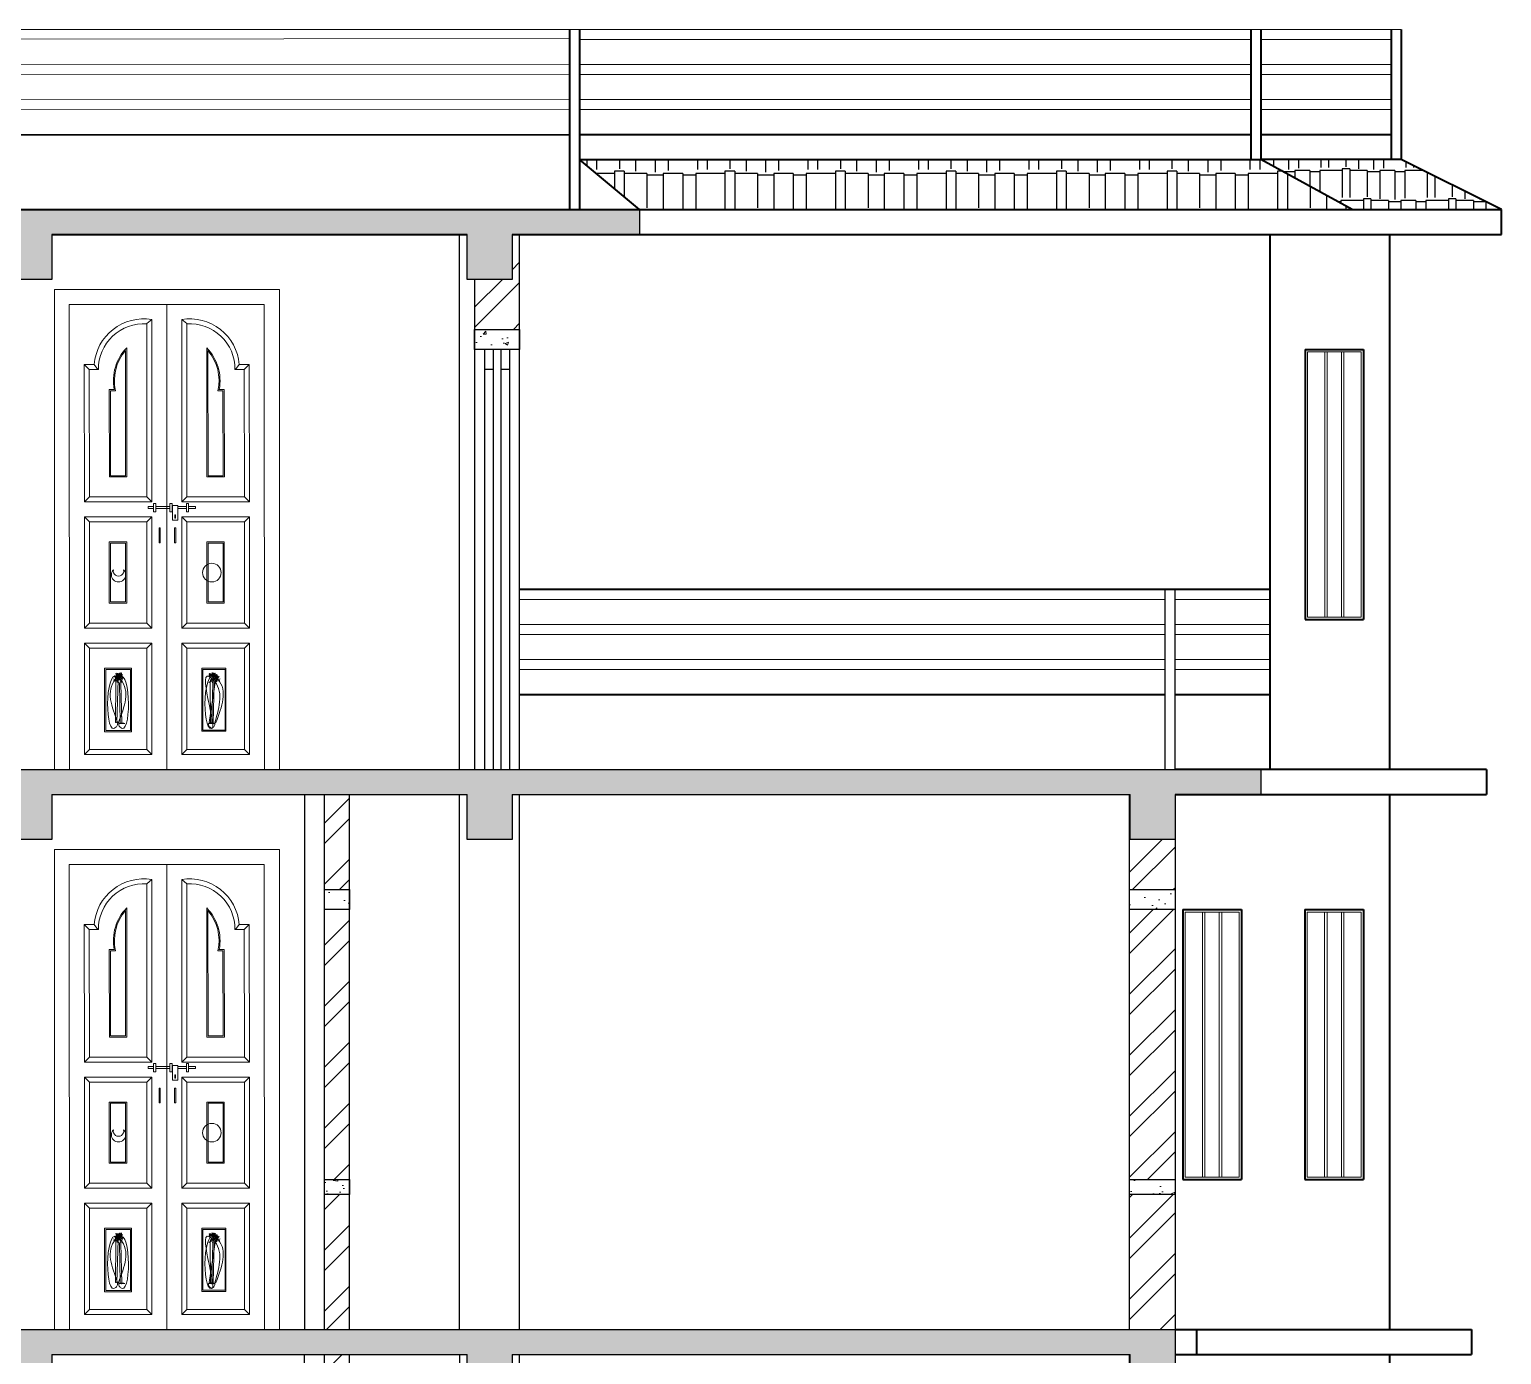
# Model space of a CAD drawing. Header units: inches. Extents: x -5587 to 4723, y -10407 to -7342.
# Drawn here: x -3266.6 to -2972.3, y -8529 to -8264 of the extents above; entities that cross this region are included whole.
import ezdxf

# ---------------------------------------------------------------- set-up
doc = ezdxf.new("R2010")
doc.units = ezdxf.units.IN
doc.header["$LTSCALE"] = 0.5
doc.header["$MEASUREMENT"] = 0
for name, color, linetype, lineweight in [('Dimention', 5, 'Continuous', 20), ('door', 202, 'Continuous', 5), ('elev 25', 143, 'Continuous', 20), ('HACTH', 8, 'Continuous', 5), ('wall', 20, 'Continuous', 40), ('win door light', 30, 'Continuous', 18)]:
    doc.layers.add(name, color=color, linetype=linetype, lineweight=lineweight)
pattern_1 = [(45, (3942.282, -126.219), (-6.098796, 6.098796), []), (45, (3946.3475, -126.219), (-6.098796, 6.098796), [])]
pattern_2 = [(50, (3942.2816, -126.219), (7.1726018, -0.6275213), [0.75, -8.25]), (355, (3942.2816, -126.219), (-1.3875133, 7.5219213), [0.6, -6.6]), (100.451444, (3942.8793, -126.271), (5.7850885, 6.8944), [0.637402, -7.011421]), (46.1842, (3942.282, -124.219), (10.672413, -1.655193), [1.125, -12.375]), (96.63564, (3943.171, -124.357), (9.346619, 9.741186), [0.956103, -10.517138]), (351.18416, (3942.282, -124.219), (9.346619, 9.741186), [0.9, -9.9]), (21, (3943.2816, -124.719), (5.9690705, -4.026189), [0.75, -8.25]), (326, (3943.2816, -124.719), (2.4331533, 7.2515005), [0.6, -6.6]), (71.451445, (3943.779, -125.0545), (8.4022238, 3.2253115), [0.637402, -7.011421]), (37.5, (3942.2816, -126.219), (0.12159855, 3.32893854), [0, -6.52, 0, -6.7, 0, -6.625]), (7.5, (3942.2816, -126.219), (2.6306954, 3.9441171), [0, -3.82, 0, -6.37, 0, -2.525]), (327.5, (3940.0516, -126.219), (5.33822436, -0.2255487), [0, -2.5, 0, -7.8, 0, -10.35]), (317.5, (3939.0516, -126.219), (5.8318617, 1.0010498), [0, -3.25, 0, -5.18, 0, -7.35])]

msp = doc.modelspace()

# ---------------------------------------------------------------- hatches: boundary and pattern name
h = msp.add_hatch()
h.set_pattern_fill('AR-RSHKE', color=256, scale=0.65, angle=180)
h.set_pattern_definition([(180, (1422.1, -126.219), (-16.575, -7.8), [3.9, -3.25, 4.55, -1.95, 5.85, -2.6]), (180, (1418.2, -126.544), (-16.575, -7.8), [3.25, -12.35, 2.6, -3.9]), (180, (1410.4, -125.7315), (-16.575, -7.8), [1.95, -20.15]), (270, (1422.1, -126.219), (5.525, -7.8), [7.475, -23.725]), (270, (1418.2, -126.219), (5.525, -7.8), [7.3125, -23.8875]), (270, (1414.95, -126.219), (5.525, -7.8), [6.825, -24.375]), (270, (1410.4, -125.7315), (5.525, -7.8), [7.475, -23.725]), (270, (1408.45, -125.7315), (5.525, -7.8), [7.475, -23.725]), (270, (1402.6, -126.219), (5.525, -7.8), [7.15, -24.05])])
h.paths.add_polyline_path([(-3002.13, -8299.97), (-3020.42, -8289.97), (-3156.65, -8289.97), (-3144.65, -8299.97)])
h = msp.add_hatch()
h.set_pattern_fill('AR-RSHKE', color=256, scale=0.5, angle=180)
h.set_pattern_definition([(180, (1422.1, -126.219), (-12.75, -6), [3, -2.5, 3.5, -1.5, 4.5, -2]), (180, (1419.1, -126.469), (-12.75, -6), [2.5, -9.5, 2, -3]), (180, (1413.1, -125.844), (-12.75, -6), [1.5, -15.5]), (270, (1422.0998, -126.219), (4.25, -6), [5.75, -18.25]), (270, (1419.0998, -126.219), (4.25, -6), [5.625, -18.375]), (270, (1416.5998, -126.219), (4.25, -6), [5.25, -18.75]), (270, (1413.0998, -125.844), (4.25, -6), [5.75, -18.25]), (270, (1411.5998, -125.844), (4.25, -6), [5.75, -18.25]), (270, (1407.0998, -126.219), (4.25, -6), [5.5, -18.5])])
h.paths.add_polyline_path([(-2972.28, -8299.97), (-2992.36, -8289.97), (-3020.42, -8289.97), (-3002.13, -8299.97)])
at = {"layer": 'Dimention', "ltscale": 40, "true_color": 0xf26722}
h = msp.add_hatch(dxfattribs=at)
h.set_pattern_fill('ANSI32', color=30, scale=23)
h.set_pattern_definition(pattern_1)
h.paths.add_polyline_path([(-3168.65, -8304.97), (-3170.15, -8304.97), (-3170.15, -8313.97), (-3177.65, -8313.97), (-3177.65, -8323.97), (-3168.65, -8323.97)])
h = msp.add_hatch(dxfattribs=at)
h.set_pattern_fill('ANSI32', color=30, scale=23)
h.set_pattern_definition(pattern_1)
h.paths.add_polyline_path([(-3207.65, -8435.97), (-3202.65, -8435.97), (-3202.65, -8416.97), (-3207.65, -8416.97)])
h = msp.add_hatch(dxfattribs=at)
h.set_pattern_fill('ANSI32', color=30, scale=23)
h.set_pattern_definition(pattern_1)
h.paths.add_polyline_path([(-3037.57, -8435.97), (-3037.57, -8425.97), (-3046.69, -8425.97), (-3046.69, -8435.97)])
h = msp.add_hatch(dxfattribs=at)
h.set_pattern_fill('ANSI32', color=30, scale=23)
h.set_pattern_definition(pattern_1)
h.paths.add_polyline_path([(-3202.65, -8439.97), (-3207.65, -8439.97), (-3207.65, -8493.97), (-3202.65, -8493.97)])
h = msp.add_hatch(dxfattribs=at)
h.set_pattern_fill('ANSI32', color=30, scale=23)
h.set_pattern_definition(pattern_1)
h.paths.add_polyline_path([(-3037.57, -8439.97), (-3046.69, -8439.97), (-3046.69, -8493.97), (-3037.57, -8493.97)])
h = msp.add_hatch(dxfattribs=at)
h.set_pattern_fill('ANSI32', color=30, scale=23)
h.set_pattern_definition(pattern_1)
h.paths.add_polyline_path([(-3202.65, -8496.97), (-3207.65, -8496.97), (-3207.65, -8523.97), (-3202.65, -8523.97)])
h = msp.add_hatch(dxfattribs=at)
h.set_pattern_fill('ANSI32', color=30, scale=23)
h.set_pattern_definition(pattern_1)
h.paths.add_polyline_path([(-3046.69, -8523.97), (-3037.57, -8523.97), (-3037.57, -8496.97), (-3046.69, -8496.97)])
h = msp.add_hatch(dxfattribs=at)
h.set_pattern_fill('ANSI32', color=30, scale=23)
h.set_pattern_definition(pattern_1)
h.paths.add_polyline_path([(-3207.65, -8547.97), (-3202.65, -8547.97), (-3202.65, -8528.97), (-3207.65, -8528.97)])
at = {"layer": 'HACTH'}
h = msp.add_hatch(dxfattribs=at)
h.set_pattern_fill('AR-CONC', color=256)
h.set_pattern_definition(pattern_2)
h.paths.add_polyline_path([(-3271.15, -8304.97), (-3271.15, -8313.97), (-3262.15, -8313.97), (-3262.15, -8304.97), (-3179.15, -8304.97), (-3179.15, -8313.97), (-3170.15, -8313.97), (-3170.15, -8304.97), (-3144.65, -8304.97), (-3144.65, -8299.97), (-3398.8, -8299.97), (-3398.8, -8304.97), (-3398.8, -8313.97), (-3389.8, -8313.97), (-3389.8, -8304.97)])
h = msp.add_hatch(dxfattribs=at)
h.set_pattern_fill('AR-CONC', color=256)
h.set_pattern_definition(pattern_2)
h.paths.add_polyline_path([(-3177.65, -8327.97), (-3168.65, -8327.97), (-3168.65, -8323.97), (-3177.65, -8323.97)])
h = msp.add_hatch(dxfattribs=at)
h.set_pattern_fill('AR-CONC', color=256)
h.set_pattern_definition(pattern_2)
h.paths.add_polyline_path([(-3037.57, -8411.97), (-3020.34, -8411.97), (-3020.34, -8416.97), (-3037.57, -8416.97), (-3037.57, -8425.97), (-3046.69, -8425.97), (-3046.69, -8416.97), (-3170.15, -8416.97), (-3170.15, -8425.97), (-3179.15, -8425.97), (-3179.15, -8416.97), (-3262.15, -8416.97), (-3262.15, -8425.97), (-3271.15, -8425.97), (-3271.15, -8416.97), (-3278.22, -8416.97), (-3358.22, -8360.97), (-3398.8, -8360.97), (-3398.8, -8355.97), (-3346.65, -8355.97), (-3346.65, -8362.97), (-3336.65, -8362.97), (-3336.65, -8369.97), (-3326.65, -8369.97), (-3326.65, -8376.97), (-3316.65, -8376.97), (-3316.65, -8383.97), (-3306.65, -8383.97), (-3306.65, -8390.97), (-3296.65, -8390.97), (-3296.65, -8397.97), (-3286.65, -8397.97), (-3286.65, -8404.97), (-3276.65, -8404.97), (-3276.65, -8411.97)])
h = msp.add_hatch(dxfattribs=at)
h.set_pattern_fill('AR-CONC', color=256)
h.set_pattern_definition(pattern_2)
h.paths.add_polyline_path([(-3202.65, -8439.97), (-3202.65, -8435.97), (-3207.65, -8435.97), (-3207.65, -8439.97)])
h = msp.add_hatch(dxfattribs=at)
h.set_pattern_fill('AR-CONC', color=256)
h.set_pattern_definition(pattern_2)
h.paths.add_polyline_path([(-3037.57, -8439.97), (-3037.57, -8435.97), (-3046.69, -8435.97), (-3046.69, -8439.97)])
h = msp.add_hatch(dxfattribs=at)
h.set_pattern_fill('AR-CONC', color=256)
h.set_pattern_definition(pattern_2)
h.paths.add_polyline_path([(-3346.65, -8467.97), (-3398.8, -8467.97), (-3398.8, -8472.97), (-3358.22, -8472.97), (-3278.22, -8528.97), (-3271.15, -8528.97), (-3271.15, -8537.97), (-3262.15, -8537.97), (-3262.15, -8528.97), (-3179.15, -8528.97), (-3179.15, -8537.97), (-3170.15, -8537.97), (-3170.15, -8528.97), (-3046.57, -8528.97), (-3046.57, -8537.97), (-3037.57, -8537.97), (-3037.57, -8528.97), (-3037.57, -8523.97), (-3216.65, -8523.97), (-3216.65, -8523.97), (-3219.67, -8523.97), (-3261.65, -8523.97), (-3276.65, -8523.97), (-3276.65, -8516.97), (-3286.65, -8516.97), (-3286.65, -8509.97), (-3296.65, -8509.97), (-3296.65, -8502.97), (-3306.65, -8502.97), (-3306.65, -8495.97), (-3316.65, -8495.97), (-3316.65, -8488.97), (-3326.65, -8488.97), (-3326.65, -8481.97), (-3336.65, -8481.97), (-3336.65, -8474.97), (-3346.65, -8474.97)])
h = msp.add_hatch(dxfattribs=at)
h.set_pattern_fill('AR-CONC', color=256)
h.set_pattern_definition(pattern_2)
h.paths.add_polyline_path([(-3202.65, -8496.97), (-3202.65, -8493.97), (-3207.65, -8493.97), (-3207.65, -8496.97)])
h = msp.add_hatch(dxfattribs=at)
h.set_pattern_fill('AR-CONC', color=256)
h.set_pattern_definition(pattern_2)
h.paths.add_polyline_path([(-3037.57, -8496.97), (-3037.57, -8493.97), (-3046.69, -8493.97), (-3046.69, -8496.97)])

# ---------------------------------------------------------------- linework, layer by layer
for p, q in [((-3144.65, -8299.97), (-3144.65, -8304.97)), ((-3180.65, -8411.97), (-3180.65, -8304.97)), ((-3168.65, -8411.97), (-3168.65, -8304.97)), ((-3168.65, -8411.97), (-3168.65, -8304.97)), ((-3177.65, -8313.97), (-3177.65, -8411.97)), ((-3175.65, -8327.97), (-3175.65, -8411.97)), ((-3173.9, -8327.97), (-3173.9, -8411.97)), ((-3172.4, -8327.97), (-3172.4, -8411.97)), ((-3170.65, -8327.97), (-3170.65, -8411.97)), ((-3173.9, -8331.97), (-3175.65, -8331.97)), ((-3170.65, -8331.97), (-3172.4, -8331.97)), ((-3039.57, -8411.97), (-3039.57, -8375.97)), ((-3037.57, -8411.97), (-3037.57, -8375.97)), ((-3020.34, -8416.97), (-3020.34, -8411.97)), ((-3262.15, -8416.97), (-3179.15, -8416.97)), ((-3211.65, -8416.97), (-3211.65, -8523.97)), ((-3207.65, -8523.97), (-3207.65, -8416.97)), ((-3202.65, -8523.97), (-3202.65, -8416.97)), ((-3180.65, -8523.97), (-3180.65, -8416.97)), ((-3170.15, -8416.97), (-3046.57, -8416.97)), ((-3168.65, -8523.97), (-3168.65, -8416.97)), ((-3046.69, -8523.97), (-3046.69, -8416.97)), ((-3037.57, -8416.97), (-3037.57, -8635.97)), ((-3262.15, -8528.97), (-3179.15, -8528.97)), ((-3211.65, -8635.97), (-3211.65, -8528.97)), ((-3207.65, -8635.97), (-3207.65, -8528.97)), ((-3202.65, -8635.97), (-3202.65, -8528.97)), ((-3180.65, -8528.97), (-3180.65, -8635.97)), ((-3170.15, -8528.97), (-3046.57, -8528.97)), ((-3168.65, -8635.97), (-3168.65, -8528.97)), ((-3046.69, -8635.97), (-3046.69, -8528.97))]:
    msp.add_line(p, q)
for points in [[(-3262.15, -8304.97), (-3262.15, -8313.97), (-3271.15, -8313.97), (-3271.15, -8304.97)], [(-3170.15, -8304.97), (-3170.15, -8313.97), (-3179.15, -8313.97), (-3179.15, -8304.97)], [(-3276.65, -8411.97), (-3037.57, -8411.97)], [(-3262.15, -8416.97), (-3262.15, -8425.97), (-3271.15, -8425.97), (-3271.15, -8416.97)], [(-3170.15, -8416.97), (-3170.15, -8425.97), (-3179.15, -8425.97), (-3179.15, -8416.97)], [(-3037.57, -8416.97), (-3037.57, -8425.97), (-3046.57, -8425.97), (-3046.57, -8416.97)], [(-3276.65, -8523.97), (-3037.57, -8523.97)], [(-3262.15, -8528.97), (-3262.15, -8537.97), (-3271.15, -8537.97), (-3271.15, -8528.97)], [(-3170.15, -8528.97), (-3170.15, -8537.97), (-3179.15, -8537.97), (-3179.15, -8528.97)], [(-3037.57, -8528.97), (-3037.57, -8537.97), (-3046.57, -8537.97), (-3046.57, -8528.97)]]:
    msp.add_lwpolyline(points)
for points in [[(-3177.65, -8323.97), (-3168.65, -8323.97), (-3168.65, -8327.97), (-3177.65, -8327.97)], [(-3207.65, -8435.97), (-3202.65, -8435.97), (-3202.65, -8439.97), (-3207.65, -8439.97)], [(-3046.69, -8435.97), (-3037.57, -8435.97), (-3037.57, -8439.97), (-3046.69, -8439.97)], [(-3207.65, -8493.97), (-3202.65, -8493.97), (-3202.65, -8496.97), (-3207.65, -8496.97)], [(-3046.69, -8493.97), (-3037.57, -8493.97), (-3037.57, -8496.97), (-3046.69, -8496.97)]]:
    msp.add_lwpolyline(points, close=True)
at = {"layer": 'door'}
for p, q in [((-3261.65, -8411.97), (-3261.67, -8315.97)), ((-3261.67, -8315.97), (-3216.67, -8315.97)), ((-3216.67, -8315.97), (-3216.65, -8411.97)), ((-3258.7, -8318.97), (-3258.67, -8411.97)), ((-3219.7, -8318.97), (-3258.7, -8318.97)), ((-3239.2, -8318.97), (-3239.17, -8411.97)), ((-3219.67, -8411.97), (-3219.7, -8318.97)), ((-3243.2, -8322.81), (-3242.2, -8321.97)), ((-3235.2, -8322.81), (-3236.2, -8321.97)), ((-3255.7, -8330.97), (-3254.7, -8331.97)), ((-3253.7, -8330.97), (-3252.98, -8331.97)), ((-3224.7, -8330.97), (-3225.43, -8331.97)), ((-3222.7, -8330.97), (-3223.7, -8331.97)), ((-3254.67, -8357.47), (-3255.67, -8358.47)), ((-3242.17, -8358.47), (-3243.17, -8357.47)), ((-3236.17, -8358.47), (-3235.17, -8357.47)), ((-3223.67, -8357.47), (-3222.67, -8358.47)), ((-3255.67, -8361.47), (-3254.67, -8362.47)), ((-3242.17, -8361.47), (-3243.17, -8362.47)), ((-3236.17, -8361.47), (-3235.17, -8362.47)), ((-3222.67, -8361.47), (-3223.67, -8362.47)), ((-3254.67, -8382.72), (-3255.67, -8383.72)), ((-3242.17, -8383.72), (-3243.17, -8382.72)), ((-3236.17, -8383.72), (-3235.17, -8382.72)), ((-3223.67, -8382.72), (-3222.67, -8383.72)), ((-3255.67, -8386.72), (-3254.67, -8387.72)), ((-3242.17, -8386.72), (-3243.17, -8387.72)), ((-3236.17, -8386.72), (-3235.17, -8387.72)), ((-3222.67, -8386.72), (-3223.67, -8387.72)), ((-3249.21, -8394.19), (-3249.87, -8393.81)), ((-3249.21, -8394.19), (-3249.81, -8394.12)), ((-3249.26, -8393.92), (-3249.66, -8393.29)), ((-3249.26, -8393.92), (-3249.48, -8393.86)), ((-3249.46, -8394.19), (-3248.07, -8393.76)), ((-3249.36, -8394.57), (-3249.46, -8394.19)), ((-3248.67, -8393.76), (-3249.42, -8393.32)), ((-3248.02, -8392.95), (-3249.41, -8392.78)), ((-3249.41, -8402.59), (-3249.36, -8394.57)), ((-3248.77, -8393.76), (-3249.37, -8393.49)), ((-3249.28, -8393.16), (-3249.33, -8392.76)), ((-3249.1, -8393.32), (-3249.31, -8393.05)), ((-3249.3, -8393), (-3249.14, -8392.73)), ((-3248.13, -8393.16), (-3249.3, -8393)), ((-3249.09, -8393.44), (-3249.28, -8393.16)), ((-3248.99, -8394.24), (-3249.26, -8393.92)), ((-3249.04, -8394.35), (-3249.26, -8394.35)), ((-3249.25, -8393.32), (-3248.02, -8392.95)), ((-3248.88, -8393.11), (-3249.21, -8393)), ((-3249.1, -8393.76), (-3249.21, -8393.7)), ((-3248.88, -8394.51), (-3249.21, -8394.19)), ((-3249.03, -8393.7), (-3249.19, -8392.95)), ((-3249.19, -8402.59), (-3248.92, -8394.08)), ((-3249.14, -8393.27), (-3248.82, -8392.84)), ((-3248.02, -8393.49), (-3249.14, -8393.27)), ((-3249.1, -8393.32), (-3248.94, -8392.95)), ((-3249.1, -8393.76), (-3249.1, -8393.32)), ((-3248.99, -8394.24), (-3249.1, -8393.76)), ((-3249.09, -8393.07), (-3249.03, -8392.73)), ((-3249.02, -8393.27), (-3249.09, -8393.07)), ((-3249.09, -8394.57), (-3249.03, -8393.7)), ((-3249.03, -8393.38), (-3248.98, -8392.89)), ((-3248.82, -8393.97), (-3249.03, -8393.38)), ((-3248.88, -8394.51), (-3248.99, -8394.24)), ((-3248.92, -8394.08), (-3248.6, -8393.81)), ((-3248.88, -8393.11), (-3248.67, -8392.84)), ((-3248.13, -8393.81), (-3248.88, -8393.11)), ((-3248.67, -8394.62), (-3248.88, -8394.51)), ((-3248.77, -8392.7), (-3248.72, -8392.85)), ((-3248.67, -8393.76), (-3248.77, -8393.76)), ((-3248.76, -8393.94), (-3248.67, -8393.67)), ((-3248.73, -8393.01), (-3248.7, -8392.76)), ((-3248.67, -8393.67), (-3248.73, -8393.01)), ((-3248.72, -8392.98), (-3248.64, -8392.86)), ((-3248.71, -8392.91), (-3248.61, -8392.79)), ((-3248.71, -8393.28), (-3248.49, -8393.1)), ((-3248.7, -8392.83), (-3248.55, -8392.68)), ((-3248.7, -8392.76), (-3248.61, -8392.7)), ((-3248.67, -8393.76), (-3248.13, -8393.16)), ((-3248.67, -8393.67), (-3248.56, -8393.33)), ((-3248.4, -8394.67), (-3248.67, -8393.76)), ((-3248.5, -8402.64), (-3248.67, -8394.62)), ((-3248.61, -8392.94), (-3248.66, -8392.68)), ((-3248.52, -8393.01), (-3248.61, -8392.94)), ((-3248.6, -8393.81), (-3248.55, -8393.43)), ((-3248.6, -8393.81), (-3248.38, -8393.49)), ((-3248.48, -8392.95), (-3248.57, -8392.78)), ((-3248.56, -8393.4), (-3248.55, -8393.04)), ((-3248.56, -8393.33), (-3248.3, -8393.1)), ((-3248.56, -8393.27), (-3248.4, -8393.13)), ((-3248.55, -8393.04), (-3248.41, -8392.86)), ((-3248.55, -8393.43), (-3248.38, -8393.22)), ((-3248.49, -8393.1), (-3248.38, -8392.6)), ((-3248.49, -8393.65), (-3248.44, -8393.43)), ((-3248.44, -8393.43), (-3248.33, -8393.32)), ((-3248.13, -8393.16), (-3248.4, -8392.73)), ((-3248.4, -8393.13), (-3248.32, -8392.94)), ((-3248.4, -8394.67), (-3248.18, -8394.3)), ((-3248.18, -8402.69), (-3248.4, -8394.67)), ((-3248.27, -8392.94), (-3248.22, -8392.62)), ((-3248.02, -8392.95), (-3248.18, -8392.89)), ((-3248.18, -8394.3), (-3248.13, -8393.81)), ((-3248.07, -8393.76), (-3248.02, -8393.49)), ((-3230.8, -8394.57), (-3229.35, -8393.7)), ((-3230.79, -8393.07), (-3229.35, -8392.73)), ((-3229.36, -8393.27), (-3230.79, -8393.07)), ((-3230.79, -8393.44), (-3230.6, -8393.16)), ((-3230.58, -8393), (-3230.74, -8392.73)), ((-3230.74, -8393.27), (-3229.57, -8392.84)), ((-3230.36, -8393.49), (-3230.74, -8393.27)), ((-3229.35, -8393.7), (-3230.69, -8392.95)), ((-3230.69, -8402.59), (-3229.46, -8394.08)), ((-3230.63, -8393.32), (-3230.36, -8392.95)), ((-3230.6, -8393.16), (-3230.55, -8392.76)), ((-3230.26, -8393.16), (-3230.58, -8393)), ((-3230.53, -8394.57), (-3230.42, -8394.19)), ((-3230.47, -8402.59), (-3230.53, -8394.57)), ((-3230.36, -8392.95), (-3230.47, -8392.78)), ((-3230.42, -8394.19), (-3230.31, -8393.76)), ((-3230.36, -8392.95), (-3230.2, -8392.89)), ((-3230.31, -8393.76), (-3230.36, -8393.49)), ((-3230.26, -8393.16), (-3229.99, -8392.73)), ((-3230.26, -8393.81), (-3229.5, -8393.11)), ((-3229.72, -8393.76), (-3230.26, -8393.16)), ((-3230.2, -8394.3), (-3230.26, -8393.81)), ((-3229.99, -8394.67), (-3230.2, -8394.3)), ((-3230.2, -8402.69), (-3229.99, -8394.67)), ((-3230.11, -8392.94), (-3230.16, -8392.62)), ((-3229.82, -8393.33), (-3230.08, -8393.1)), ((-3229.98, -8393.13), (-3230.07, -8392.94)), ((-3229.94, -8393.43), (-3230.05, -8393.32)), ((-3229.89, -8393.1), (-3230, -8392.6)), ((-3229.84, -8393.43), (-3230, -8393.22)), ((-3229.78, -8393.81), (-3230, -8393.49)), ((-3229.99, -8394.67), (-3229.72, -8393.76)), ((-3229.83, -8393.04), (-3229.98, -8392.86)), ((-3229.83, -8393.27), (-3229.98, -8393.13)), ((-3229.89, -8393.65), (-3229.94, -8393.43)), ((-3229.9, -8392.95), (-3229.81, -8392.78)), ((-3229.67, -8393.28), (-3229.89, -8393.1)), ((-3229.88, -8402.64), (-3229.72, -8394.62)), ((-3229.86, -8393.01), (-3229.77, -8392.94)), ((-3229.78, -8393.81), (-3229.84, -8393.43)), ((-3229.68, -8392.83), (-3229.83, -8392.68)), ((-3229.82, -8393.4), (-3229.83, -8393.04)), ((-3229.71, -8393.67), (-3229.82, -8393.33)), ((-3229.46, -8394.08), (-3229.78, -8393.81)), ((-3229.77, -8392.94), (-3229.72, -8392.68)), ((-3229.69, -8392.76), (-3229.77, -8392.7)), ((-3229.67, -8392.91), (-3229.77, -8392.79)), ((-3229.66, -8392.98), (-3229.74, -8392.86)), ((-3229.5, -8393.11), (-3229.72, -8392.84)), ((-3229.72, -8393.76), (-3228.96, -8393.32)), ((-3229.72, -8393.76), (-3229.61, -8393.76)), ((-3229.72, -8394.62), (-3229.5, -8394.51)), ((-3229.71, -8393.67), (-3229.65, -8393.01)), ((-3229.62, -8393.94), (-3229.71, -8393.67)), ((-3229.65, -8393.01), (-3229.69, -8392.76)), ((-3229.62, -8392.7), (-3229.66, -8392.85)), ((-3229.61, -8393.76), (-3229.01, -8393.49)), ((-3229.57, -8393.97), (-3229.35, -8393.38)), ((-3229.5, -8393.11), (-3229.18, -8393)), ((-3229.5, -8394.51), (-3229.18, -8394.19)), ((-3229.5, -8394.51), (-3229.39, -8394.24)), ((-3229.28, -8393.32), (-3229.45, -8392.95)), ((-3229.35, -8393.38), (-3229.4, -8392.89)), ((-3229.39, -8394.24), (-3229.28, -8393.76)), ((-3229.39, -8394.24), (-3229.12, -8393.92)), ((-3229.34, -8394.35), (-3229.12, -8394.35)), ((-3229.28, -8393.32), (-3229.07, -8393.05)), ((-3229.28, -8393.76), (-3229.28, -8393.32)), ((-3229.28, -8393.76), (-3229.18, -8393.7)), ((-3229.18, -8394.19), (-3228.51, -8393.81)), ((-3229.18, -8394.19), (-3228.57, -8394.12)), ((-3229.12, -8393.92), (-3228.73, -8393.29)), ((-3229.12, -8393.92), (-3228.91, -8393.86)), ((-3248.18, -8402.8), (-3249.41, -8402.59)), ((-3248.18, -8402.8), (-3249.19, -8402.59)), ((-3248.18, -8402.8), (-3248.5, -8402.64)), ((-3248.18, -8402.8), (-3248.18, -8402.69)), ((-3230.2, -8402.8), (-3230.69, -8402.59)), ((-3230.2, -8402.8), (-3230.47, -8402.59)), ((-3230.2, -8402.8), (-3229.88, -8402.64)), ((-3230.2, -8402.8), (-3230.2, -8402.69)), ((-3254.67, -8407.97), (-3255.67, -8408.97)), ((-3242.17, -8408.97), (-3243.17, -8407.97)), ((-3236.17, -8408.97), (-3235.17, -8407.97)), ((-3223.67, -8407.97), (-3222.67, -8408.97)), ((-3261.65, -8411.97), (-3219.67, -8411.97)), ((-3216.65, -8411.97), (-3219.67, -8411.97)), ((-3261.65, -8523.97), (-3261.67, -8427.97)), ((-3261.67, -8427.97), (-3216.67, -8427.97)), ((-3216.67, -8427.97), (-3216.65, -8523.97)), ((-3258.7, -8430.97), (-3258.67, -8523.97)), ((-3219.7, -8430.97), (-3258.7, -8430.97)), ((-3239.2, -8430.97), (-3239.17, -8523.97)), ((-3219.67, -8523.97), (-3219.7, -8430.97)), ((-3243.2, -8434.81), (-3242.2, -8433.97)), ((-3235.2, -8434.81), (-3236.2, -8433.97)), ((-3255.7, -8442.97), (-3254.7, -8443.97)), ((-3253.7, -8442.97), (-3252.98, -8443.97)), ((-3224.7, -8442.97), (-3225.43, -8443.97)), ((-3222.7, -8442.97), (-3223.7, -8443.97)), ((-3254.67, -8469.47), (-3255.67, -8470.47)), ((-3242.17, -8470.47), (-3243.17, -8469.47)), ((-3236.17, -8470.47), (-3235.17, -8469.47)), ((-3223.67, -8469.47), (-3222.67, -8470.47)), ((-3255.67, -8473.47), (-3254.67, -8474.47)), ((-3242.17, -8473.47), (-3243.17, -8474.47)), ((-3236.17, -8473.47), (-3235.17, -8474.47)), ((-3222.67, -8473.47), (-3223.67, -8474.47)), ((-3254.67, -8494.72), (-3255.67, -8495.72)), ((-3242.17, -8495.72), (-3243.17, -8494.72)), ((-3236.17, -8495.72), (-3235.17, -8494.72)), ((-3223.67, -8494.72), (-3222.67, -8495.72)), ((-3255.67, -8498.72), (-3254.67, -8499.72)), ((-3242.17, -8498.72), (-3243.17, -8499.72)), ((-3236.17, -8498.72), (-3235.17, -8499.72)), ((-3222.67, -8498.72), (-3223.67, -8499.72)), ((-3249.21, -8506.19), (-3249.87, -8505.81)), ((-3249.21, -8506.19), (-3249.81, -8506.12)), ((-3249.26, -8505.92), (-3249.66, -8505.29)), ((-3249.26, -8505.92), (-3249.48, -8505.86)), ((-3249.46, -8506.19), (-3248.07, -8505.76)), ((-3249.36, -8506.57), (-3249.46, -8506.19)), ((-3248.67, -8505.76), (-3249.42, -8505.32)), ((-3248.02, -8504.95), (-3249.41, -8504.78)), ((-3249.41, -8514.59), (-3249.36, -8506.57)), ((-3248.77, -8505.76), (-3249.37, -8505.49)), ((-3249.28, -8505.16), (-3249.33, -8504.76)), ((-3249.1, -8505.32), (-3249.31, -8505.05)), ((-3249.3, -8505), (-3249.14, -8504.73)), ((-3248.13, -8505.16), (-3249.3, -8505)), ((-3249.09, -8505.44), (-3249.28, -8505.16)), ((-3248.99, -8506.24), (-3249.26, -8505.92)), ((-3249.04, -8506.35), (-3249.26, -8506.35)), ((-3249.25, -8505.32), (-3248.02, -8504.95)), ((-3248.88, -8505.11), (-3249.21, -8505)), ((-3249.1, -8505.76), (-3249.21, -8505.7)), ((-3248.88, -8506.51), (-3249.21, -8506.19)), ((-3249.03, -8505.7), (-3249.19, -8504.95)), ((-3249.19, -8514.59), (-3248.92, -8506.08)), ((-3249.14, -8505.27), (-3248.82, -8504.84)), ((-3248.02, -8505.49), (-3249.14, -8505.27)), ((-3249.1, -8505.32), (-3248.94, -8504.95)), ((-3249.1, -8505.76), (-3249.1, -8505.32)), ((-3248.99, -8506.24), (-3249.1, -8505.76)), ((-3249.09, -8505.07), (-3249.03, -8504.73)), ((-3249.02, -8505.27), (-3249.09, -8505.07)), ((-3249.09, -8506.57), (-3249.03, -8505.7)), ((-3249.03, -8505.38), (-3248.98, -8504.89)), ((-3248.82, -8505.97), (-3249.03, -8505.38)), ((-3248.88, -8506.51), (-3248.99, -8506.24)), ((-3248.92, -8506.08), (-3248.6, -8505.81)), ((-3248.88, -8505.11), (-3248.67, -8504.84)), ((-3248.13, -8505.81), (-3248.88, -8505.11)), ((-3248.67, -8506.62), (-3248.88, -8506.51)), ((-3248.77, -8504.7), (-3248.72, -8504.85)), ((-3248.67, -8505.76), (-3248.77, -8505.76)), ((-3248.76, -8505.94), (-3248.67, -8505.67)), ((-3248.73, -8505.01), (-3248.7, -8504.76)), ((-3248.67, -8505.67), (-3248.73, -8505.01)), ((-3248.72, -8504.98), (-3248.64, -8504.86)), ((-3248.71, -8504.91), (-3248.61, -8504.79)), ((-3248.71, -8505.28), (-3248.49, -8505.1)), ((-3248.7, -8504.83), (-3248.55, -8504.68)), ((-3248.7, -8504.76), (-3248.61, -8504.7)), ((-3248.67, -8505.76), (-3248.13, -8505.16)), ((-3248.67, -8505.67), (-3248.56, -8505.33)), ((-3248.4, -8506.67), (-3248.67, -8505.76)), ((-3248.5, -8514.64), (-3248.67, -8506.62)), ((-3248.61, -8504.94), (-3248.66, -8504.68)), ((-3248.52, -8505.01), (-3248.61, -8504.94)), ((-3248.6, -8505.81), (-3248.55, -8505.43)), ((-3248.6, -8505.81), (-3248.38, -8505.49)), ((-3248.48, -8504.95), (-3248.57, -8504.78)), ((-3248.56, -8505.4), (-3248.55, -8505.04)), ((-3248.56, -8505.33), (-3248.3, -8505.1)), ((-3248.56, -8505.27), (-3248.4, -8505.13)), ((-3248.55, -8505.04), (-3248.41, -8504.86)), ((-3248.55, -8505.43), (-3248.38, -8505.22)), ((-3248.49, -8505.1), (-3248.38, -8504.6)), ((-3248.49, -8505.65), (-3248.44, -8505.43)), ((-3248.44, -8505.43), (-3248.33, -8505.32)), ((-3248.13, -8505.16), (-3248.4, -8504.73)), ((-3248.4, -8505.13), (-3248.32, -8504.94)), ((-3248.4, -8506.67), (-3248.18, -8506.3)), ((-3248.18, -8514.69), (-3248.4, -8506.67)), ((-3248.27, -8504.94), (-3248.22, -8504.62)), ((-3248.02, -8504.95), (-3248.18, -8504.89)), ((-3248.18, -8506.3), (-3248.13, -8505.81)), ((-3248.07, -8505.76), (-3248.02, -8505.49)), ((-3230.8, -8506.57), (-3229.35, -8505.7)), ((-3230.79, -8505.07), (-3229.35, -8504.73)), ((-3229.36, -8505.27), (-3230.79, -8505.07)), ((-3230.79, -8505.44), (-3230.6, -8505.16)), ((-3230.58, -8505), (-3230.74, -8504.73)), ((-3230.74, -8505.27), (-3229.57, -8504.84)), ((-3230.36, -8505.49), (-3230.74, -8505.27)), ((-3229.35, -8505.7), (-3230.69, -8504.95)), ((-3230.69, -8514.59), (-3229.46, -8506.08)), ((-3230.63, -8505.32), (-3230.36, -8504.95)), ((-3230.6, -8505.16), (-3230.55, -8504.76)), ((-3230.26, -8505.16), (-3230.58, -8505)), ((-3230.53, -8506.57), (-3230.42, -8506.19)), ((-3230.47, -8514.59), (-3230.53, -8506.57)), ((-3230.36, -8504.95), (-3230.47, -8504.78)), ((-3230.42, -8506.19), (-3230.31, -8505.76)), ((-3230.36, -8504.95), (-3230.2, -8504.89)), ((-3230.31, -8505.76), (-3230.36, -8505.49)), ((-3230.26, -8505.16), (-3229.99, -8504.73)), ((-3230.26, -8505.81), (-3229.5, -8505.11)), ((-3229.72, -8505.76), (-3230.26, -8505.16)), ((-3230.2, -8506.3), (-3230.26, -8505.81)), ((-3229.99, -8506.67), (-3230.2, -8506.3)), ((-3230.2, -8514.69), (-3229.99, -8506.67)), ((-3230.11, -8504.94), (-3230.16, -8504.62)), ((-3229.82, -8505.33), (-3230.08, -8505.1)), ((-3229.98, -8505.13), (-3230.07, -8504.94)), ((-3229.94, -8505.43), (-3230.05, -8505.32)), ((-3229.89, -8505.1), (-3230, -8504.6)), ((-3229.84, -8505.43), (-3230, -8505.22)), ((-3229.78, -8505.81), (-3230, -8505.49)), ((-3229.99, -8506.67), (-3229.72, -8505.76)), ((-3229.83, -8505.04), (-3229.98, -8504.86)), ((-3229.83, -8505.27), (-3229.98, -8505.13)), ((-3229.89, -8505.65), (-3229.94, -8505.43)), ((-3229.9, -8504.95), (-3229.81, -8504.78)), ((-3229.67, -8505.28), (-3229.89, -8505.1)), ((-3229.88, -8514.64), (-3229.72, -8506.62)), ((-3229.86, -8505.01), (-3229.77, -8504.94)), ((-3229.78, -8505.81), (-3229.84, -8505.43)), ((-3229.68, -8504.83), (-3229.83, -8504.68)), ((-3229.82, -8505.4), (-3229.83, -8505.04)), ((-3229.71, -8505.67), (-3229.82, -8505.33)), ((-3229.46, -8506.08), (-3229.78, -8505.81)), ((-3229.77, -8504.94), (-3229.72, -8504.68)), ((-3229.69, -8504.76), (-3229.77, -8504.7)), ((-3229.67, -8504.91), (-3229.77, -8504.79)), ((-3229.66, -8504.98), (-3229.74, -8504.86)), ((-3229.5, -8505.11), (-3229.72, -8504.84)), ((-3229.72, -8505.76), (-3228.96, -8505.32)), ((-3229.72, -8505.76), (-3229.61, -8505.76)), ((-3229.72, -8506.62), (-3229.5, -8506.51)), ((-3229.71, -8505.67), (-3229.65, -8505.01)), ((-3229.62, -8505.94), (-3229.71, -8505.67)), ((-3229.65, -8505.01), (-3229.69, -8504.76)), ((-3229.62, -8504.7), (-3229.66, -8504.85)), ((-3229.61, -8505.76), (-3229.01, -8505.49)), ((-3229.57, -8505.97), (-3229.35, -8505.38)), ((-3229.5, -8505.11), (-3229.18, -8505)), ((-3229.5, -8506.51), (-3229.18, -8506.19)), ((-3229.5, -8506.51), (-3229.39, -8506.24)), ((-3229.28, -8505.32), (-3229.45, -8504.95)), ((-3229.35, -8505.38), (-3229.4, -8504.89)), ((-3229.39, -8506.24), (-3229.28, -8505.76)), ((-3229.39, -8506.24), (-3229.12, -8505.92)), ((-3229.34, -8506.35), (-3229.12, -8506.35)), ((-3229.28, -8505.32), (-3229.07, -8505.05)), ((-3229.28, -8505.76), (-3229.28, -8505.32)), ((-3229.28, -8505.76), (-3229.18, -8505.7)), ((-3229.18, -8506.19), (-3228.51, -8505.81)), ((-3229.18, -8506.19), (-3228.57, -8506.12)), ((-3229.12, -8505.92), (-3228.73, -8505.29)), ((-3229.12, -8505.92), (-3228.91, -8505.86)), ((-3248.18, -8514.8), (-3249.41, -8514.59)), ((-3248.18, -8514.8), (-3249.19, -8514.59)), ((-3248.18, -8514.8), (-3248.5, -8514.64)), ((-3248.18, -8514.8), (-3248.18, -8514.69)), ((-3230.2, -8514.8), (-3230.69, -8514.59)), ((-3230.2, -8514.8), (-3230.47, -8514.59)), ((-3230.2, -8514.8), (-3229.88, -8514.64)), ((-3230.2, -8514.8), (-3230.2, -8514.69)), ((-3254.67, -8519.97), (-3255.67, -8520.97)), ((-3242.17, -8520.97), (-3243.17, -8519.97)), ((-3236.17, -8520.97), (-3235.17, -8519.97)), ((-3223.67, -8519.97), (-3222.67, -8520.97)), ((-3261.65, -8523.97), (-3219.67, -8523.97)), ((-3216.65, -8523.97), (-3219.67, -8523.97))]:
    msp.add_line(p, q, dxfattribs=at)
for points in [[(-3242.2, -8321.97), (-3242.2, -8321.97), (-3242.17, -8358.47), (-3255.67, -8358.47), (-3255.7, -8330.97), (-3253.7, -8330.97, -0.438372)], [(-3243.2, -8322.86), (-3243.17, -8357.47), (-3254.67, -8357.47), (-3254.7, -8331.97), (-3252.85, -8331.97, -0.4384)], [(-3236.2, -8321.97), (-3236.2, -8321.97), (-3236.17, -8358.47), (-3222.67, -8358.47), (-3222.7, -8330.97), (-3224.7, -8330.97, 0.438372)], [(-3235.2, -8322.86), (-3235.17, -8357.47), (-3223.67, -8357.47), (-3223.7, -8331.97), (-3225.55, -8331.97, 0.4384)], [(-3247.2, -8327.65), (-3247.17, -8353.47), (-3250.67, -8353.47), (-3250.7, -8335.97), (-3249.7, -8335.97, -0.244416)], [(-3231.2, -8327.65), (-3231.17, -8353.47), (-3227.67, -8353.47), (-3227.7, -8335.97), (-3228.7, -8335.97, 0.244416)], [(-3247.45, -8328.19), (-3247.42, -8353.22), (-3250.42, -8353.22), (-3250.45, -8336.22), (-3249.45, -8336.22, -0.235961)], [(-3230.95, -8328.19), (-3230.92, -8353.22), (-3227.92, -8353.22), (-3227.95, -8336.22), (-3228.96, -8336.22, 0.235961)], [(-3242.2, -8433.97), (-3242.2, -8433.97), (-3242.17, -8470.47), (-3255.67, -8470.47), (-3255.7, -8442.97), (-3253.7, -8442.97, -0.438372)], [(-3243.2, -8434.86), (-3243.17, -8469.47), (-3254.67, -8469.47), (-3254.7, -8443.97), (-3252.85, -8443.97, -0.4384)], [(-3236.2, -8433.97), (-3236.2, -8433.97), (-3236.17, -8470.47), (-3222.67, -8470.47), (-3222.7, -8442.97), (-3224.7, -8442.97, 0.438372)], [(-3235.2, -8434.86), (-3235.17, -8469.47), (-3223.67, -8469.47), (-3223.7, -8443.97), (-3225.55, -8443.97, 0.4384)], [(-3247.2, -8439.65), (-3247.17, -8465.47), (-3250.67, -8465.47), (-3250.7, -8447.97), (-3249.7, -8447.97, -0.244416)], [(-3247.45, -8440.19), (-3247.42, -8465.22), (-3250.42, -8465.22), (-3250.45, -8448.22), (-3249.45, -8448.22, -0.235961)], [(-3231.2, -8439.65), (-3231.17, -8465.47), (-3227.67, -8465.47), (-3227.7, -8447.97), (-3228.7, -8447.97, 0.244416)], [(-3230.95, -8440.19), (-3230.92, -8465.22), (-3227.92, -8465.22), (-3227.95, -8448.22), (-3228.96, -8448.22, 0.235961)]]:
    msp.add_lwpolyline(points, format="xyb", close=True, dxfattribs=at)
for points in [[(-3241.84, -8359.75), (-3242.88, -8359.75), (-3242.88, -8359.36), (-3241.84, -8359.36)], [(-3241.38, -8359.36), (-3238.58, -8359.36)], [(-3238.58, -8359.75), (-3241.38, -8359.75)], [(-3238.12, -8359.36), (-3238.07, -8359.36)], [(-3238.07, -8359.75), (-3238.12, -8359.75)], [(-3236.96, -8359.36), (-3235.27, -8359.36)], [(-3235.27, -8359.75), (-3236.96, -8359.75)], [(-3234.81, -8359.36), (-3233.41, -8359.36), (-3233.41, -8359.75), (-3234.81, -8359.75)], [(-3241.84, -8471.75), (-3242.88, -8471.75), (-3242.88, -8471.36), (-3241.84, -8471.36)], [(-3241.38, -8471.36), (-3238.58, -8471.36)], [(-3238.58, -8471.75), (-3241.38, -8471.75)], [(-3238.12, -8471.36), (-3238.07, -8471.36)], [(-3238.07, -8471.75), (-3238.12, -8471.75)], [(-3236.96, -8471.36), (-3235.27, -8471.36)], [(-3235.27, -8471.75), (-3236.96, -8471.75)], [(-3234.81, -8471.36), (-3233.41, -8471.36), (-3233.41, -8471.75), (-3234.81, -8471.75)]]:
    msp.add_lwpolyline(points, dxfattribs=at)
for points in [[(-3241.84, -8358.77), (-3241.38, -8358.77), (-3241.38, -8360.45), (-3241.84, -8360.45)], [(-3238.58, -8358.77), (-3238.12, -8358.77), (-3238.12, -8360.45), (-3238.58, -8360.45)], [(-3238.07, -8359.19), (-3236.96, -8359.19), (-3236.96, -8362.13), (-3238.07, -8362.13)], [(-3235.27, -8358.77), (-3234.81, -8358.77), (-3234.81, -8360.45), (-3235.27, -8360.45)], [(-3255.67, -8361.47), (-3242.17, -8361.47), (-3242.17, -8383.72), (-3255.67, -8383.72)], [(-3254.67, -8362.47), (-3243.17, -8362.47), (-3243.17, -8382.72), (-3254.67, -8382.72)], [(-3237.59, -8361.06), (-3237.45, -8361.06), (-3237.45, -8361.7), (-3237.59, -8361.7)], [(-3222.67, -8361.47), (-3236.17, -8361.47), (-3236.17, -8383.72), (-3222.67, -8383.72)], [(-3223.67, -8362.47), (-3235.17, -8362.47), (-3235.17, -8382.72), (-3223.67, -8382.72)], [(-3240.74, -8363.67), (-3240.49, -8363.67), (-3240.49, -8366.62), (-3240.74, -8366.62)], [(-3237.65, -8363.67), (-3237.4, -8363.67), (-3237.4, -8366.62), (-3237.65, -8366.62)], [(-3250.69, -8366.47), (-3247.19, -8366.47), (-3247.19, -8378.72), (-3250.69, -8378.72)], [(-3250.44, -8366.72), (-3247.44, -8366.72), (-3247.44, -8378.47), (-3250.44, -8378.47)], [(-3227.69, -8366.47), (-3231.19, -8366.47), (-3231.19, -8378.72), (-3227.69, -8378.72)], [(-3227.94, -8366.72), (-3230.94, -8366.72), (-3230.94, -8378.47), (-3227.94, -8378.47)], [(-3255.67, -8408.97), (-3255.67, -8386.72), (-3242.17, -8386.72), (-3242.17, -8408.97), (-3255.67, -8408.97)], [(-3254.67, -8407.97), (-3254.67, -8387.72), (-3243.17, -8387.72), (-3243.17, -8407.97), (-3254.67, -8407.97)], [(-3236.17, -8408.97), (-3222.67, -8408.97), (-3222.67, -8386.72), (-3236.17, -8386.72)], [(-3235.17, -8407.97), (-3223.67, -8407.97), (-3223.67, -8387.72), (-3235.17, -8387.72)], [(-3246.21, -8404.44), (-3251.64, -8404.44), (-3251.64, -8391.72), (-3246.21, -8391.72)], [(-3246.46, -8404.19), (-3251.39, -8404.19), (-3251.39, -8391.97), (-3246.46, -8391.97)], [(-3232.18, -8404.33), (-3227.35, -8404.33), (-3227.35, -8391.72), (-3232.18, -8391.72)], [(-3231.97, -8404.08), (-3227.52, -8404.08), (-3227.52, -8391.97), (-3231.97, -8391.97)], [(-3241.84, -8470.77), (-3241.38, -8470.77), (-3241.38, -8472.45), (-3241.84, -8472.45)], [(-3238.58, -8470.77), (-3238.12, -8470.77), (-3238.12, -8472.45), (-3238.58, -8472.45)], [(-3238.07, -8471.19), (-3236.96, -8471.19), (-3236.96, -8474.13), (-3238.07, -8474.13)], [(-3235.27, -8470.77), (-3234.81, -8470.77), (-3234.81, -8472.45), (-3235.27, -8472.45)], [(-3255.67, -8473.47), (-3242.17, -8473.47), (-3242.17, -8495.72), (-3255.67, -8495.72)], [(-3254.67, -8474.47), (-3243.17, -8474.47), (-3243.17, -8494.72), (-3254.67, -8494.72)], [(-3237.59, -8473.06), (-3237.45, -8473.06), (-3237.45, -8473.7), (-3237.59, -8473.7)], [(-3222.67, -8473.47), (-3236.17, -8473.47), (-3236.17, -8495.72), (-3222.67, -8495.72)], [(-3223.67, -8474.47), (-3235.17, -8474.47), (-3235.17, -8494.72), (-3223.67, -8494.72)], [(-3240.74, -8475.67), (-3240.49, -8475.67), (-3240.49, -8478.62), (-3240.74, -8478.62)], [(-3237.65, -8475.67), (-3237.4, -8475.67), (-3237.4, -8478.62), (-3237.65, -8478.62)], [(-3250.69, -8478.47), (-3247.19, -8478.47), (-3247.19, -8490.72), (-3250.69, -8490.72)], [(-3250.44, -8478.72), (-3247.44, -8478.72), (-3247.44, -8490.47), (-3250.44, -8490.47)], [(-3227.69, -8478.47), (-3231.19, -8478.47), (-3231.19, -8490.72), (-3227.69, -8490.72)], [(-3227.94, -8478.72), (-3230.94, -8478.72), (-3230.94, -8490.47), (-3227.94, -8490.47)], [(-3255.67, -8520.97), (-3255.67, -8498.72), (-3242.17, -8498.72), (-3242.17, -8520.97), (-3255.67, -8520.97)], [(-3254.67, -8519.97), (-3254.67, -8499.72), (-3243.17, -8499.72), (-3243.17, -8519.97), (-3254.67, -8519.97)], [(-3236.17, -8520.97), (-3222.67, -8520.97), (-3222.67, -8498.72), (-3236.17, -8498.72)], [(-3235.17, -8519.97), (-3223.67, -8519.97), (-3223.67, -8499.72), (-3235.17, -8499.72)], [(-3246.21, -8516.44), (-3251.64, -8516.44), (-3251.64, -8503.72), (-3246.21, -8503.72)], [(-3246.46, -8516.19), (-3251.39, -8516.19), (-3251.39, -8503.97), (-3246.46, -8503.97)], [(-3232.18, -8516.33), (-3227.35, -8516.33), (-3227.35, -8503.72), (-3232.18, -8503.72)], [(-3231.97, -8516.08), (-3227.52, -8516.08), (-3227.52, -8503.97), (-3231.97, -8503.97)]]:
    msp.add_lwpolyline(points, close=True, dxfattribs=at)
for centre in [(-3230.17, -8372.6), (-3230.17, -8484.6)]:
    msp.add_circle(centre, 1.86, dxfattribs=at)
for centre, radius, start, end in [((-3248.84, -8373.03), 1.43, 135.6346, 44.3654), ((-3248.84, -8372.27), 1.05, 166.7909, 13.2091), ((-3248.93, -8402.52), 0.0956, 187.8111, 352.1889), ((-3229.45, -8402.52), 0.0956, 187.8111, 352.1889), ((-3248.84, -8485.03), 1.43, 135.6346, 44.3654), ((-3248.84, -8484.27), 1.05, 166.7909, 13.2091), ((-3248.93, -8514.52), 0.0956, 187.8111, 352.1889), ((-3229.45, -8514.52), 0.0956, 187.8111, 352.1889)]:
    msp.add_arc(centre, radius, start, end, dxfattribs=at)
for centre in [(-3248.18, -8402.74), (-3248.18, -8514.74)]:
    msp.add_ellipse(centre, major_axis=(-0.613, 0), ratio=0.098223, dxfattribs=at)
at = {"layer": 'door', "extrusion": (0, 0, -1)}
for centre in [(-3230.2, -8402.74), (-3230.2, -8514.74)]:
    msp.add_ellipse(centre, major_axis=(0.613, 0), ratio=0.098223, dxfattribs=at)
at = {"layer": 'door'}
for points in [[(-3249.07, -8402.74), (-3249.07, -8403.03), (-3249.36, -8403.53), (-3249.12, -8393.34), (-3248.43, -8393.95), (-3248.84, -8402.54)], [(-3248.79, -8402.74), (-3248.79, -8403.03), (-3248.5, -8403.53), (-3248.74, -8393.34), (-3249.43, -8393.95), (-3249.02, -8402.54)], [(-3230.82, -8402.74), (-3230.82, -8403.03), (-3230.52, -8403.53), (-3230.76, -8393.34), (-3229.96, -8393.95), (-3229.55, -8402.54)], [(-3229.59, -8402.74), (-3229.59, -8403.03), (-3229.88, -8403.53), (-3229.65, -8393.34), (-3228.95, -8393.95), (-3229.36, -8402.54)], [(-3249.07, -8514.74), (-3249.07, -8515.03), (-3249.36, -8515.53), (-3249.12, -8505.34), (-3248.43, -8505.95), (-3248.84, -8514.54)], [(-3248.79, -8514.74), (-3248.79, -8515.03), (-3248.5, -8515.53), (-3248.74, -8505.34), (-3249.43, -8505.95), (-3249.02, -8514.54)], [(-3230.82, -8514.74), (-3230.82, -8515.03), (-3230.52, -8515.53), (-3230.76, -8505.34), (-3229.96, -8505.95), (-3229.55, -8514.54)], [(-3229.59, -8514.74), (-3229.59, -8515.03), (-3229.88, -8515.53), (-3229.65, -8505.34), (-3228.95, -8505.95), (-3229.36, -8514.54)]]:
    msp.add_spline(points, degree=3, dxfattribs=at)
at = {"layer": 'elev 25'}
for p, q in [((-2992.36, -8263.97), (-3398.8, -8263.97)), ((-3158.65, -8265.8), (-3396.8, -8266)), ((-3022.42, -8265.97), (-3156.65, -8265.97)), ((-2994.36, -8265.97), (-3020.42, -8265.97)), ((-3158.65, -8270.97), (-3396.8, -8271.17)), ((-3022.42, -8270.97), (-3156.65, -8270.97)), ((-2994.36, -8270.97), (-3020.42, -8270.97)), ((-3158.65, -8272.97), (-3396.8, -8273.17)), ((-3022.42, -8272.97), (-3156.65, -8272.97)), ((-2994.36, -8272.97), (-3020.42, -8272.97)), ((-3158.65, -8277.97), (-3396.8, -8278.17)), ((-3158.65, -8279.97), (-3396.8, -8280.17)), ((-3022.42, -8277.97), (-3156.65, -8277.97)), ((-3022.42, -8279.97), (-3156.65, -8279.97)), ((-2994.36, -8277.97), (-3020.42, -8277.97)), ((-2994.36, -8279.97), (-3020.42, -8279.97)), ((-3039.57, -8377.97), (-3168.65, -8377.97)), ((-3018.62, -8377.97), (-3037.57, -8377.97)), ((-3039.57, -8382.97), (-3168.65, -8382.97)), ((-3018.62, -8382.97), (-3037.57, -8382.97)), ((-3039.57, -8384.97), (-3168.65, -8384.97)), ((-3018.62, -8384.97), (-3037.57, -8384.97)), ((-3039.57, -8389.97), (-3168.65, -8389.97)), ((-3039.57, -8391.97), (-3168.65, -8391.97)), ((-3018.62, -8389.97), (-3037.57, -8389.97)), ((-3018.62, -8391.97), (-3037.57, -8391.97))]:
    msp.add_line(p, q, dxfattribs=at)
at = {"layer": 'wall'}
for p, q in [((-3158.65, -8263.97), (-3158.65, -8299.97)), ((-3156.65, -8263.97), (-3156.65, -8299.97)), ((-3022.42, -8263.97), (-3022.42, -8289.97)), ((-3020.42, -8263.97), (-3020.42, -8289.97)), ((-2994.36, -8263.97), (-2994.36, -8289.97)), ((-2992.36, -8263.97), (-2992.36, -8289.97)), ((-3396.8, -8285.17), (-3158.65, -8284.97)), ((-3156.65, -8284.97), (-3022.42, -8284.97)), ((-3020.42, -8284.97), (-2994.36, -8284.97)), ((-3144.65, -8299.97), (-3156.65, -8289.97)), ((-3156.65, -8289.97), (-3020.42, -8289.97)), ((-3002.13, -8299.97), (-3020.42, -8289.97)), ((-2992.36, -8289.97), (-3020.42, -8289.97)), ((-2972.28, -8299.97), (-2992.36, -8289.97)), ((-3416.88, -8299.97), (-2972.28, -8299.97)), ((-2972.28, -8304.97), (-2972.28, -8299.97)), ((-3262.15, -8304.97), (-3179.15, -8304.97)), ((-3170.15, -8304.97), (-2972.28, -8304.97)), ((-3018.62, -8304.97), (-3018.62, -8411.97)), ((-2994.71, -8304.97), (-2994.71, -8411.97)), ((-3011.58, -8327.97), (-3011.58, -8381.97)), ((-3011.58, -8327.97), (-3011.58, -8381.97)), ((-3011.58, -8327.97), (-2999.86, -8327.97)), ((-2999.86, -8327.97), (-2999.86, -8381.97)), ((-2999.86, -8327.97), (-2999.86, -8381.97)), ((-3018.62, -8375.97), (-3168.65, -8375.97)), ((-3011.58, -8381.97), (-2999.86, -8381.97)), ((-3168.65, -8396.97), (-3039.57, -8396.97)), ((-3037.57, -8396.97), (-3018.62, -8396.97)), ((-2975.29, -8411.97), (-3037.57, -8411.97)), ((-2975.29, -8411.97), (-2975.29, -8416.97)), ((-3037.57, -8416.97), (-2975.29, -8416.97)), ((-2994.71, -8416.97), (-2994.71, -8523.97)), ((-3036.04, -8439.97), (-3036.04, -8493.97)), ((-3036.04, -8439.97), (-3036.04, -8493.97)), ((-3036.04, -8439.97), (-3024.27, -8439.97)), ((-3024.27, -8439.97), (-3024.27, -8493.97)), ((-3024.27, -8439.97), (-3024.27, -8493.97)), ((-3011.62, -8439.97), (-3011.62, -8493.97)), ((-3011.62, -8439.97), (-3011.62, -8493.97)), ((-3011.62, -8439.97), (-2999.86, -8439.97)), ((-2999.86, -8439.97), (-2999.86, -8493.97)), ((-2999.86, -8439.97), (-2999.86, -8493.97)), ((-3036.04, -8493.97), (-3024.27, -8493.97)), ((-3011.62, -8493.97), (-2999.86, -8493.97)), ((-3037.57, -8523.97), (-2978.31, -8523.97)), ((-3033.29, -8523.97), (-3033.29, -8528.97)), ((-2978.31, -8523.97), (-2978.31, -8528.97)), ((-3037.57, -8528.97), (-2978.31, -8528.97)), ((-2994.71, -8528.97), (-2994.71, -8640.97))]:
    msp.add_line(p, q, dxfattribs=at)
at = {"layer": 'win door light'}
for p, q in [((-3007.65, -8328.47), (-3007.65, -8381.48)), ((-3007.16, -8328.47), (-3007.16, -8381.48)), ((-3004.29, -8328.47), (-3004.29, -8381.48)), ((-3003.8, -8328.47), (-3003.8, -8381.48)), ((-3032.09, -8440.47), (-3032.09, -8493.48)), ((-3031.59, -8440.47), (-3031.59, -8493.48)), ((-3028.72, -8440.47), (-3028.72, -8493.48)), ((-3028.23, -8440.47), (-3028.23, -8493.48)), ((-3007.67, -8440.47), (-3007.67, -8493.48)), ((-3007.17, -8440.47), (-3007.17, -8493.48)), ((-3004.31, -8440.47), (-3004.31, -8493.48)), ((-3003.81, -8440.47), (-3003.81, -8493.48))]:
    msp.add_line(p, q, dxfattribs=at)
for points in [[(-3011.58, -8327.97), (-2999.86, -8327.97), (-2999.86, -8381.97), (-3011.58, -8381.97)], [(-3011.08, -8328.47), (-3000.35, -8328.47), (-3000.35, -8381.48), (-3011.08, -8381.48)], [(-3036.04, -8439.97), (-3024.27, -8439.97), (-3024.27, -8493.97), (-3036.04, -8493.97)], [(-3035.54, -8440.47), (-3024.77, -8440.47), (-3024.77, -8493.48), (-3035.54, -8493.48)], [(-3011.62, -8439.97), (-2999.86, -8439.97), (-2999.86, -8493.97), (-3011.62, -8493.97)], [(-3011.13, -8440.47), (-3000.35, -8440.47), (-3000.35, -8493.48), (-3011.13, -8493.48)]]:
    msp.add_lwpolyline(points, close=True, dxfattribs=at)

doc.saveas('drawing.dxf')
